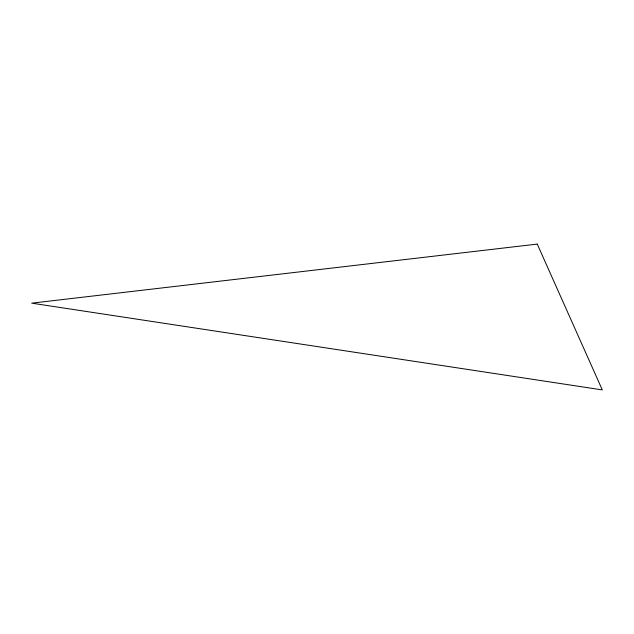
<?xml version="1.0" encoding="UTF-8"?>
<svg xmlns="http://www.w3.org/2000/svg" width="634" height="634" viewBox="0 0 634 634"><rect width="100%" height="100%" fill="white"/><g stroke="black" fill="none" stroke-linecap="round" stroke-linejoin="round"><path stroke-width="0.95" d="M537.252 244.09L31.7 303.163L602.3 389.91L537.252 244.09"/></g></svg>
